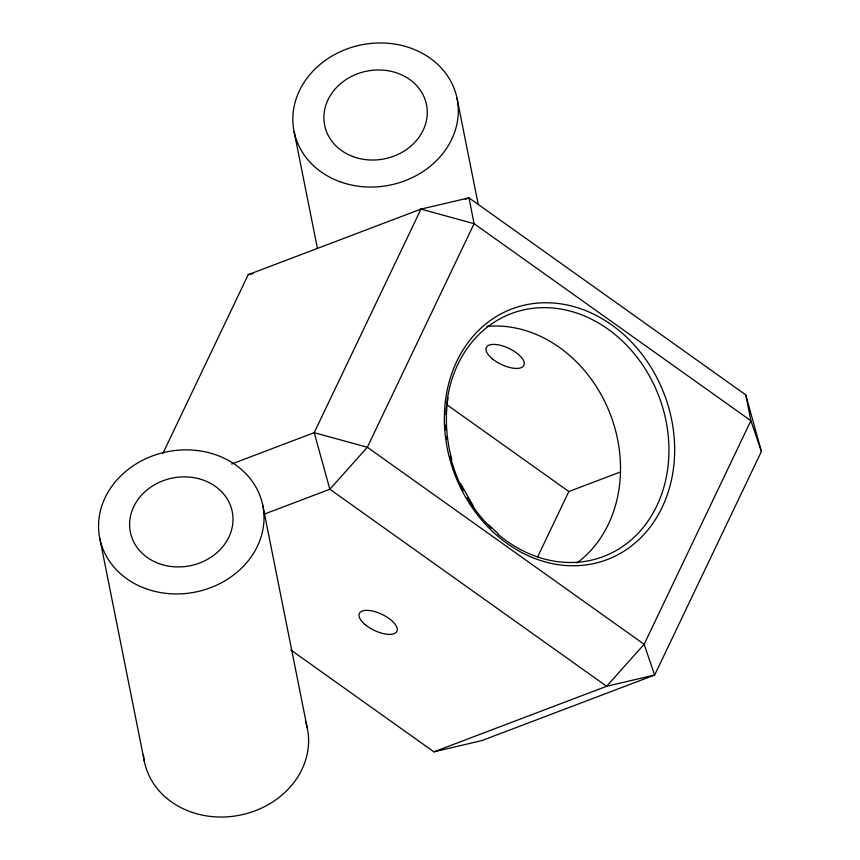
<?xml version="1.0" encoding="UTF-8"?>
<svg xmlns="http://www.w3.org/2000/svg" width="860" height="860" viewBox="0 0 860 860"><rect width="100%" height="100%" fill="white"/><g stroke="black" fill="none" stroke-linecap="round" stroke-linejoin="round"><path stroke-width="1.29" d="M448.038 397.696C444.856 418.347 446.362 439.557 451.812 459.691M162.83 453.521L248.228 274.662L420.97 209.109L468.979 197.854L745.77 394.89L761.412 451.457L654.664 675.025L481.923 740.578L433.902 751.833L290.863 649.999M537.683 556.807L568.847 491.533L619.995 472.129M465.271 199.262L468.979 197.854L474.086 223.686L367.338 447.254L329.853 489.243L264.214 514.151M231.598 464.034L314.212 432.677L367.338 447.254L644.129 644.29L654.664 675.025L606.644 686.28L433.902 751.833M248.228 274.662L253.421 273.437M446.523 404.458L568.847 491.533M488.964 525.094L497.918 533.512M473.15 505.734L460.605 483.653M761.412 451.457L750.877 420.723L745.77 394.89M457.015 98.255L478.257 204.551M294.131 131.763L317.469 248.551M262.741 505.153L307.31 728.237M99.857 538.661L144.426 761.745M305.386 721.132A83.151 71.563 -11.3 0 1 240.477 815.054A83.151 71.563 -11.3 0 1 143.373 754.532M446.781 403.243A129.914 108.693 69.2 0 1 587.853 317.458A129.914 108.693 69.2 0 1 659.265 500.369A129.914 108.693 69.2 0 1 497.865 534.103M491.286 528.126A129.914 108.693 69.2 0 1 467.27 497.575M463.411 490.662A129.914 108.693 69.2 0 1 450.253 456.101M447.06 439.299A129.914 108.693 69.2 0 1 446.738 436.697M446.136 430.204A129.914 108.693 69.2 0 1 445.867 425.012M445.878 414.692A129.914 108.693 69.2 0 1 446.372 407.038M486.76 326.435A129.914 108.693 69.2 0 1 610.439 414.606A129.914 108.693 69.2 0 1 577.017 562.891M420.97 209.109L314.212 432.677L329.853 489.243L606.644 686.28L644.129 644.29L750.877 420.723L474.086 223.686L420.97 209.109M339.7 181.621A83.151 71.563 -11.3 0 0 458.079 105.468A83.151 71.563 -11.3 0 0 328.95 57.932A83.151 71.563 -11.3 0 0 339.7 181.621M353.148 156.638A51.965 44.731 -11.3 0 0 427.14 109.048A51.965 44.731 -11.3 0 0 346.44 79.335A51.965 44.731 -11.3 0 0 353.148 156.638M145.415 588.519A83.151 71.563 -11.3 0 0 263.794 512.366A83.151 71.563 -11.3 0 0 134.676 464.83A83.151 71.563 -11.3 0 0 145.415 588.519M158.874 563.537A51.965 44.731 -11.3 0 0 232.856 515.946A51.965 44.731 -11.3 0 0 152.155 486.233A51.965 44.731 -11.3 0 0 158.874 563.537M365.285 624.715A20.79 8.89 25.5 0 0 396.858 631.423A20.79 8.89 25.5 0 0 372.294 610.987A20.79 8.89 25.5 0 0 365.285 624.715M492.275 358.76A20.79 8.89 25.5 0 0 523.847 365.468A20.79 8.89 25.5 0 0 499.273 345.032A20.79 8.89 25.5 0 0 492.275 358.76M445.426 400.986A134.074 112.165 69.2 0 0 602.871 561.096A134.074 112.165 69.2 0 0 630.187 340.71A134.074 112.165 69.2 0 0 445.426 400.986"/></g></svg>
